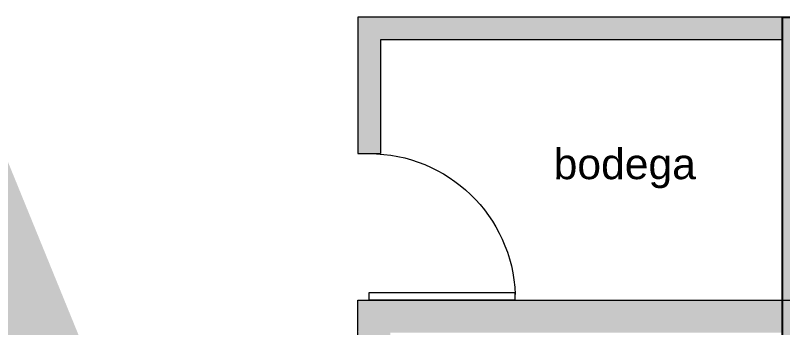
# Model space of a CAD drawing. Header units: metres. Extents: x -598 to 357, y -242 to 574.
# Drawn here: x -297.594 to -292.879, y 196.058 to 197.978 of the extents above; entities that cross this region are included whole.
import ezdxf

# ---------------------------------------------------------------- set-up
doc = ezdxf.new("R2010")
doc.units = ezdxf.units.M
doc.layers.add('Muro Mamspoteria', color=5, linetype='Continuous', lineweight=9)
doc.layers.add('xref_Nivel PB$0$P-puerta', color=1, linetype='Continuous', lineweight=18)
for name, color, linetype in [('T-texto', 8, 'Continuous'), ('xref_Nivel TIPICO$0$H-hatch mamposteria', 8, 'Continuous'), ('xref_Nivel TIPICO$0$X-XREF', 7, 'Continuous'), ('ZXREF_GRADAS_Nx$0$GRADAS', 1, 'Continuous')]:
    doc.layers.add(name, color=color, linetype=linetype)
doc.styles.get("Standard").update_dxf_attribs({"font": 'arial.ttf'})

# ---------------------------------------------------------------- blocks, each defined once
blk = doc.blocks.new('ZXREF_GRADAS_Nx')
at = {"layer": 'ZXREF_GRADAS_Nx$0$GRADAS'}
for p, q in [((57.5823, 57.8037), (57.5823, 54.2137)), ((57.5823, 54.2137), (54.8825, 54.2137))]:
    blk.add_line(p, q, dxfattribs=at)
blk = doc.blocks.new('xref_Nivel PB$0$Familia Puertas - P-7-13066183-AMUEBLADAS N8 _18_34')
at = {"layer": 'xref_Nivel PB$0$P-puerta'}
for p, q in [((-0.4492, 1), (-0.5, 1)), ((-0.5, 1), (-0.5, 0)), ((-0.4492, 0), (-0.4492, 1)), ((-0.5, 0), (-0.4492, 0))]:
    blk.add_line(p, q, dxfattribs=at)
at = {"layer": 'xref_Nivel PB$0$P-puerta', "color": 8, "true_color": 0x808080}
blk.add_arc((-0.4972, 0.0006), 1.0022, 359.9645, 87.9854, dxfattribs=at)

msp = doc.modelspace()

# ---------------------------------------------------------------- hatches: boundary and pattern name
at = {"layer": 'xref_Nivel TIPICO$0$H-hatch mamposteria', "transparency": 33554585}
h = msp.add_hatch(color=256, dxfattribs=at)
h.dxf.hatch_style = 1
h.paths.add_polyline_path([(-293.8502, 199.3671), (-297.5487, 199.3671), (-297.5487, 199.5071), (-293.8502, 199.5071)], flags=17)
h.paths.add_polyline_path([(-296.8109, 207.9951), (-296.8109, 207.8551), (-299.1387, 207.8551), (-299.1387, 207.9951)])
h.paths.add_polyline_path([(-289.7711, 199.5071), (-289.7711, 199.3671), (-292.6502, 199.3671), (-292.6502, 199.5071)])
h.paths.add_polyline_path([(-294.0603, 191.8764), (-293.7821, 191.8773), (-293.7788, 191.6773), (-294.0782, 191.6764), (-294.0782, 191.7068), (-294.0984, 191.7068)], flags=16)
h.paths.add_polyline_path([(-292.6864, 190.9773), (-292.8864, 190.9773)], flags=16)
edge = h.paths.add_edge_path()
edge.add_line((-293.7788, 191.8773), (-293.7788, 191.6773))
edge.add_line((-292.6788, 190.9773), (-292.6788, 189.2277))
edge.add_line((-292.6788, 189.2277), (-295.6387, 189.2277))
edge.add_line((-295.6387, 189.2277), (-295.6387, 191.8764))
edge.add_line((-295.6387, 191.8764), (-295.1571, 191.8764))
edge.add_line((-295.489, 196.0877), (-295.4898, 196.0877))
edge.add_line((-295.139, 191.6764), (-295.139, 191.7068))
edge.add_line((-295.139, 191.7068), (-295.121, 191.7068))
edge.add_line((-295.121, 191.7068), (-295.1571, 191.8764))
edge.add_line((-295.4387, 191.6773), (-295.139, 191.6773))
edge.add_line((-292.8864, 190.9773), (-292.8864, 189.4277))
edge.add_line((-292.8864, 189.4277), (-295.4387, 189.4277))
edge.add_line((-295.4387, 189.4277), (-295.4387, 191.6773))
edge.add_line((-300.6387, 204.4382), (-307.1387, 204.4382))
edge.add_line((-300.6387, 207.7882), (-300.6387, 204.4382))
edge.add_line((-300.7787, 207.7882), (-300.6387, 207.7882))
edge.add_line((-300.7787, 207.7882), (-300.7787, 204.5782))
edge.add_line((-300.7787, 204.5782), (-307.1387, 204.5782))
h.paths.add_polyline_path([(-295.4898, 197.1277), (-295.3498, 197.1277), (-295.3498, 197.8278), (-292.8788, 197.8278), (-292.8788, 196.2277), (-295.4898, 196.2277), (-295.4889, 193.7277), (-294.8918, 193.7277), (-294.8557, 193.8973), (-294.8737, 193.8973), (-294.8737, 193.9277), (-295.289, 193.9277), (-295.289, 196.0277), (-292.8864, 196.0277), (-292.8864, 193.9277), (-293.8128, 193.9277), (-293.8128, 193.8973), (-293.8331, 193.8973), (-293.795, 193.7277), (-292.8188, 193.7277), (-292.8188, 192.6773), (-292.6788, 192.6773), (-292.6788, 194.3778), (-289.7842, 194.3778), (-289.7837, 194.5778), (-292.6788, 194.5778), (-292.6788, 196.2277), (-292.6788, 197.9678), (-292.8188, 197.9678), (-295.4898, 197.9678), (-295.4898, 197.8278)])

# ---------------------------------------------------------------- linework, layer by layer
at = {"layer": 'Muro Mamspoteria', "lineweight": 0}
for p, q in [((-295.4898, 196.2277), (-292.8188, 196.2277)), ((-295.489, 196.0877), (-295.4898, 196.0877))]:
    msp.add_line(p, q, dxfattribs=at)
at = {"layer": 'Muro Mamspoteria'}
for points in [[(-292.6788, 197.9678), (-295.4898, 197.9678), (-295.4898, 197.1277)], [(-292.8788, 196.2277), (-292.8788, 197.8278), (-295.3498, 197.8278), (-295.3498, 197.1277)], [(-295.4898, 197.1277), (-295.3498, 197.1277)], [(-294.8918, 193.7277), (-295.4889, 193.7277), (-295.4898, 196.2277)]]:
    msp.add_lwpolyline(points, dxfattribs=at)

# ---------------------------------------------------------------- block references
at = {"layer": 'xref_Nivel PB$0$P-puerta', "color": 8, "true_color": 0x808080, "xscale": -0.8955763845139351, "yscale": 0.895576384513935, "zscale": 0.895576384513935, "rotation": 269.9999999999961}
msp.add_blockref('xref_Nivel PB$0$Familia Puertas - P-7-13066183-AMUEBLADAS N8 _18_34', (-295.4198, 196.6755), dxfattribs=at)
at = {"layer": 'xref_Nivel TIPICO$0$X-XREF', "rotation": 180}
msp.add_blockref('ZXREF_GRADAS_Nx', (-235.2965, 252.1815), dxfattribs=at)

# ---------------------------------------------------------------- texts
at = {"layer": 'T-texto', "insert": (-294.2859, 196.9142), "char_height": 0.1875, "attachment_point": 7}
msp.add_mtext_dynamic_manual_height_columns('bodega', width=0.126065, gutter_width=0.9375, heights=[0], dxfattribs=at)

doc.saveas('drawing.dxf')
